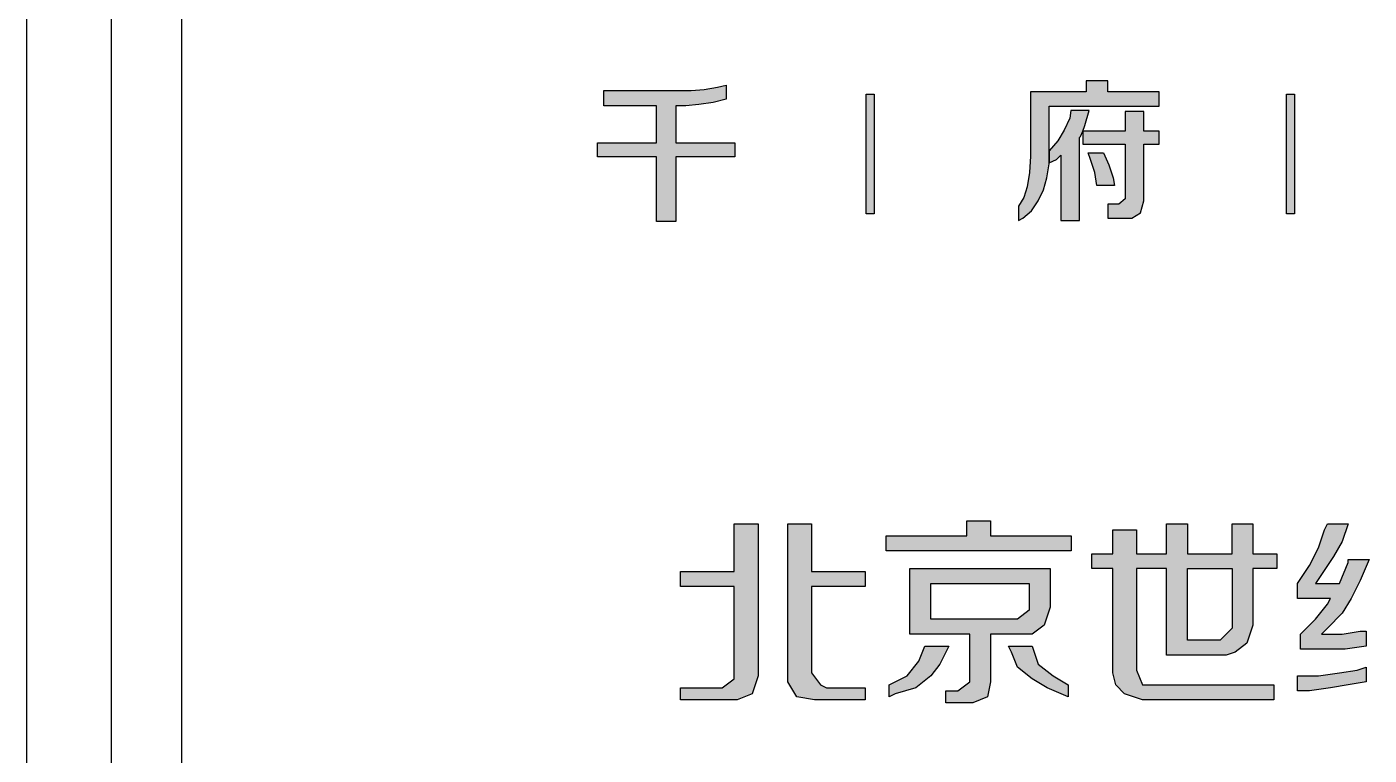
# Model space of a CAD drawing. Header units: inches. Extents: x 18712 to 314639, y 0 to 420500.
# Drawn here: x 131212 to 134125, y 248071 to 249653 of the extents above; entities that cross this region are included whole.
import ezdxf
from ezdxf.enums import TextEntityAlignment as Align
from ezdxf.lldxf.tags import DXFTag

# ---------------------------------------------------------------- set-up
doc = ezdxf.new("R2010")
doc.units = ezdxf.units.IN
doc.header["$LTSCALE"] = 1000
doc.header["$MEASUREMENT"] = 0
doc.layers.get('0').update_dxf_attribs({"true_color": 0xffffff})
for name, color, linetype, true_color in [('TK', 7, 'Continuous', 0xffffff), ('TK-TEXT', 4, 'Continuous', 0x00ffff), ('ZG-图号', 2, 'Continuous', 0xffff00), ('ZG-图名', 1, 'Continuous', 0xff0000)]:
    doc.layers.add(name, color=color, linetype=linetype, true_color=true_color)
doc.styles.add('-宋体', font='simsun.ttc', dxfattribs={"height": 0.2, "bigfont": 'gbcbig.shx'})
tags = doc.linetypes.add('DASH', pattern=[0.35, 0.25, -0.1]).pattern_tags.tags
tags[6:7] = [DXFTag(74, 4), DXFTag(75, 0), DXFTag(340, '0'), DXFTag(46, 0.0), DXFTag(50, 0.0), DXFTag(44, 0.0), DXFTag(45, 0.0)]
tags[4:5] = [DXFTag(74, 4), DXFTag(75, 0), DXFTag(340, '0'), DXFTag(46, 0.0), DXFTag(50, 0.0), DXFTag(44, 0.0), DXFTag(45, 0.0)]

# ---------------------------------------------------------------- blocks, each defined once
blk = doc.blocks.new('A$C6f5e09ec')
at = {"layer": 'TK', "true_color": 0xffffff}
for points in [[(1366.2, -1899.2), (1238.4, -1899.2), (1238.4, -1930), (1366.2, -1930), (1366.2, -2069.8), (1408.7, -2069.8), (1408.7, -1930), (1536.5, -1930), (1536.5, -1899.2), (1408.7, -1899.2), (1408.7, -1818.7), (1418.2, -1818.7), (1430, -1818.7), (1458.4, -1816.3), (1489.2, -1811.6), (1517.6, -1804.5), (1517.6, -1773.8), (1498.7, -1778.5), (1470.2, -1783.2), (1441.8, -1785.6), (1411.1, -1785.6), (1252.6, -1785.6), (1252.6, -1818.7), (1366.2, -1818.7)], [(2457.3, -1788.5), (2346.2, -1788.5), (2346.2, -1764.9), (2298.8, -1764.9), (2298.8, -1788.5), (2178.2, -1788.5), (2178.2, -1916.4), (2178.2, -1928.2), (2175.8, -1963.7), (2171.1, -1994.5), (2164, -2018.2), (2152.2, -2037.1), (2152.2, -2067.9), (2161.6, -2063.1), (2180.5, -2046.6), (2194.7, -2025.3), (2206.6, -2001.6), (2213.6, -1975.5), (2218.4, -1944.8), (2218.4, -1911.7), (2218.4, -1819.4), (2457.3, -1819.4)], [(1821.5, -1793.9), (1821.5, -2053.4), (1838.8, -2053.4), (1838.8, -1793.9)], [(2751.3, -1793.9), (2734, -1793.9), (2734, -2053.4), (2751.3, -2053.4)], [(2284.6, -1887.9), (2286.9, -1885.6), (2296.4, -1861.9), (2305.9, -1828.8), (2265.7, -1828.8), (2263.3, -1845.4), (2251.5, -1871.4), (2237.3, -1895), (2218.4, -1916.4), (2218.4, -1942.4), (2234.9, -1935.3), (2244.4, -1925.9), (2244.4, -2067.9), (2284.6, -2067.9)], [(2457.3, -1873.7), (2424.2, -1873.7), (2424.2, -1831.2), (2384, -1831.2), (2384, -1873.7), (2291.7, -1873.7), (2291.7, -1902.2), (2384, -1902.2), (2384, -2020.5), (2369.8, -2032.4), (2346.2, -2032.4), (2346.2, -2063.1), (2381.6, -2063.1), (2398.2, -2063.1), (2417.1, -2051.3), (2424.2, -2025.3), (2424.2, -1902.2), (2457.3, -1902.2)], [(2348.5, -1947.1), (2336.7, -1921.1), (2303.5, -1921.1), (2308.2, -1935.3), (2317.7, -1963.7), (2322.4, -1992.2), (2360.3, -1992.2), (2358, -1975.5)], [(1586.9, -2726.4), (1535.2, -2726.4), (1535.2, -2830.2), (1418.5, -2830.2), (1418.5, -2862.5), (1535.2, -2862.5), (1535.2, -3050.3), (1535.2, -3063.3), (1509.3, -3082.7), (1418.5, -3082.7), (1418.5, -3108.5), (1528.7, -3108.5), (1541.7, -3108.5), (1574, -3095.6), (1586.9, -3056.8)], [(1703.3, -2862.5), (1819.7, -2862.5), (1819.7, -2830.2), (1703.3, -2830.2), (1703.3, -2726.4), (1651.6, -2726.4), (1651.6, -3056.8), (1651.6, -3069.7), (1671, -3102.1), (1709.8, -3108.5), (1819.7, -3108.5), (1819.7, -3082.7), (1735.7, -3082.7), (1722.7, -3076.2), (1703.3, -3050.3)], [(2266.2, -2752.3), (2091.6, -2752.3), (2091.6, -2719.9), (2039.9, -2719.9), (2039.9, -2752.3), (1865, -2752.3), (1865, -2784.9), (2266.2, -2784.9)], [(2855, -2920.7), (2874.4, -2888.4), (2893.8, -2849.6), (2913.2, -2804.3), (2867.9, -2804.3), (2867.9, -2810.8), (2848.5, -2856), (2835.6, -2856), (2796.8, -2856), (2809.7, -2836.6), (2835.6, -2797.8), (2855, -2765.2), (2867.9, -2726.4), (2822.7, -2726.4), (2816.2, -2739.3), (2803.3, -2778.4), (2783.9, -2817.2), (2758, -2856), (2758, -2888.4), (2770.9, -2888.4), (2809.7, -2888.4), (2829.1, -2888.4), (2822.7, -2901.3), (2796.8, -2933.6), (2764.5, -2966), (2764.5, -2998.3), (2777.4, -2998.3), (2822.7, -2998.3), (2861.5, -2998.3), (2906.7, -2991.8), (2906.7, -2959.5), (2893.8, -2959.5), (2855, -2966), (2809.7, -2966), (2822.7, -2953)], [(1981.4, -3030.9), (2001.1, -2991.8), (1949.1, -2991.8), (1936.1, -3024.5), (1910.3, -3056.8), (1871.5, -3076.2), (1871.5, -3102.1), (1884.4, -3095.6), (1929.7, -3082.7), (1962, -3056.8)], [(2195.1, -3030.9), (2182.2, -2991.8), (2130.4, -2991.8), (2136.9, -3005.1), (2149.8, -3037.4), (2182.2, -3063.3), (2214.5, -3082.7), (2259.8, -3102.1), (2259.8, -3076.2), (2227.4, -3056.8)], [(2906.7, -3037.4), (2887.3, -3043.9), (2848.5, -3050.3), (2803.3, -3056.8), (2758, -3056.8), (2758, -3089.1), (2783.9, -3089.1), (2829.1, -3082.7), (2867.9, -3076.2), (2906.7, -3069.7)]]:
    blk.add_hatch(color=7, dxfattribs=at).paths.add_polyline_path(points, flags=0)
h = blk.add_hatch(color=7, dxfattribs=at)
h.paths.add_polyline_path([(2408.5, -2823.7), (2473.2, -2823.7), (2473.2, -3011.5), (2602.8, -3011.5), (2622.2, -3005.1), (2648.1, -2985.4), (2661, -2946.6), (2661, -2823.7), (2712.7, -2823.7), (2712.7, -2791.4), (2661, -2791.4), (2661, -2726.4), (2615.8, -2726.4), (2615.8, -2791.4), (2518.8, -2791.4), (2518.8, -2726.4), (2473.2, -2726.4), (2473.2, -2791.4), (2408.5, -2791.4), (2408.5, -2739.3), (2356.8, -2739.3), (2356.8, -2791.4), (2311.5, -2791.4), (2311.5, -2823.7), (2356.8, -2823.7), (2356.8, -3050.3), (2363.2, -3076.2), (2382.6, -3095.6), (2421.4, -3108.5), (2706.3, -3108.5), (2706.3, -3076.2), (2440.8, -3076.2), (2421.4, -3076.2), (2408.5, -3043.9)], flags=0)
h.paths.add_polyline_path([(2518.8, -2823.7), (2518.8, -2978.9), (2589.9, -2978.9), (2615.8, -2953), (2615.8, -2823.7)], flags=0)
h = blk.add_hatch(color=7, dxfattribs=at)
h.paths.add_polyline_path([(2221, -2823.7), (1916.7, -2823.7), (1916.7, -2966), (2046.4, -2966), (2046.4, -3063.3), (2046.4, -3069.7), (2020.5, -3089.1), (1994.3, -3089.1), (1994.3, -3115), (2039.9, -3115), (2052.8, -3115), (2085.2, -3102.1), (2091.6, -3069.7), (2091.6, -2966), (2162.8, -2966), (2182.2, -2966), (2208, -2946.6), (2221, -2907.8)], flags=0)
h.paths.add_polyline_path([(2175.7, -2856), (1962, -2856), (1962, -2933.6), (2149.8, -2933.6), (2175.7, -2914.2), (2175.7, -2907.8)], flags=0)
at = {"layer": 'TK', "lineweight": -3}
for p, q in [((0, -82054.3), (0, 0)), ((183.2, -271.1), (183.2, -6076.6))]:
    blk.add_line(p, q, dxfattribs=at)
at = {"layer": 'TK', "linetype": 'DASH', "lineweight": -3, "ltscale": 0.005}
blk.add_line((335.3, -462.8), (335.3, -5884.9), dxfattribs=at)
at = {"layer": 'TK', "color": 7, "lineweight": -3, "true_color": 0xffffff}
for p, q in [((1498.7, -1778.5), (1517.6, -1773.8)), ((1517.6, -1773.8), (1517.6, -1804.5)), ((2346.2, -1764.9), (2298.8, -1764.9)), ((2298.8, -1764.9), (2298.8, -1788.5)), ((2346.2, -1788.5), (2346.2, -1764.9)), ((1252.6, -1818.7), (1252.6, -1785.6)), ((1252.6, -1785.6), (1411.1, -1785.6)), ((1411.1, -1785.6), (1441.8, -1785.6)), ((1441.8, -1785.6), (1470.2, -1783.2)), ((1470.2, -1783.2), (1498.7, -1778.5)), ((1517.6, -1804.5), (1489.2, -1811.6)), ((1821.5, -1793.9), (1838.8, -1793.9)), ((1821.5, -2053.4), (1821.5, -1793.9)), ((1838.8, -1793.9), (1838.8, -2053.4)), ((2298.8, -1788.5), (2178.2, -1788.5)), ((2178.2, -1788.5), (2178.2, -1916.4)), ((2457.3, -1788.5), (2346.2, -1788.5)), ((2457.3, -1819.4), (2457.3, -1788.5)), ((2734, -1793.9), (2751.3, -1793.9)), ((2734, -2053.4), (2734, -1793.9)), ((2751.3, -1793.9), (2751.3, -2053.4)), ((1366.2, -1818.7), (1252.6, -1818.7)), ((1366.2, -1899.2), (1366.2, -1818.7)), ((1418.2, -1818.7), (1408.7, -1818.7)), ((1408.7, -1818.7), (1408.7, -1899.2)), ((1430, -1818.7), (1418.2, -1818.7)), ((1458.4, -1816.3), (1430, -1818.7)), ((1489.2, -1811.6), (1458.4, -1816.3)), ((2218.4, -1819.4), (2457.3, -1819.4)), ((2218.4, -1911.7), (2218.4, -1819.4)), ((2265.7, -1828.8), (2263.3, -1845.4)), ((2305.9, -1828.8), (2265.7, -1828.8)), ((2296.4, -1861.9), (2305.9, -1828.8)), ((2424.2, -1831.2), (2384, -1831.2)), ((2384, -1831.2), (2384, -1873.7)), ((2424.2, -1873.7), (2424.2, -1831.2)), ((2263.3, -1845.4), (2251.5, -1871.4)), ((2291.7, -1873.7), (2296.4, -1861.9)), ((2251.5, -1871.4), (2237.3, -1895)), ((2284.6, -1887.9), (2286.9, -1885.6)), ((2284.6, -2067.9), (2284.6, -1887.9)), ((2286.9, -1885.6), (2291.7, -1873.7)), ((2384, -1873.7), (2291.7, -1873.7)), ((2291.7, -1873.7), (2291.7, -1902.2)), ((2457.3, -1873.7), (2424.2, -1873.7)), ((2457.3, -1902.2), (2457.3, -1873.7)), ((1238.4, -1930), (1238.4, -1899.2)), ((1238.4, -1899.2), (1366.2, -1899.2)), ((1408.7, -1899.2), (1536.5, -1899.2)), ((1536.5, -1899.2), (1536.5, -1930)), ((2178.2, -1916.4), (2178.2, -1928.2)), ((2237.3, -1895), (2218.4, -1916.4)), ((2218.4, -1916.4), (2218.4, -1911.7)), ((2218.4, -1916.4), (2218.4, -1942.4)), ((2218.4, -1942.4), (2218.4, -1916.4)), ((2291.7, -1902.2), (2384, -1902.2)), ((2308.2, -1935.3), (2303.5, -1921.1)), ((2303.5, -1921.1), (2336.7, -1921.1)), ((2336.7, -1921.1), (2348.5, -1947.1)), ((2384, -1902.2), (2384, -2020.5)), ((2424.2, -2025.3), (2424.2, -1902.2)), ((2424.2, -1902.2), (2457.3, -1902.2)), ((1366.2, -1930), (1238.4, -1930)), ((1366.2, -2069.8), (1366.2, -1930)), ((1536.5, -1930), (1408.7, -1930)), ((1408.7, -1930), (1408.7, -2069.8)), ((2178.2, -1928.2), (2175.8, -1963.7)), ((2213.6, -1975.5), (2218.4, -1944.8)), ((2218.4, -1942.4), (2234.9, -1935.3)), ((2218.4, -1944.8), (2218.4, -1942.4)), ((2234.9, -1935.3), (2244.4, -1925.9)), ((2244.4, -1925.9), (2244.4, -2067.9)), ((2317.7, -1963.7), (2308.2, -1935.3)), ((2348.5, -1947.1), (2358, -1975.5)), ((2175.8, -1963.7), (2171.1, -1994.5)), ((2206.6, -2001.6), (2213.6, -1975.5)), ((2322.4, -1992.2), (2317.7, -1963.7)), ((2358, -1975.5), (2360.3, -1992.2)), ((2171.1, -1994.5), (2164, -2018.2)), ((2194.7, -2025.3), (2206.6, -2001.6)), ((2360.3, -1992.2), (2322.4, -1992.2)), ((2164, -2018.2), (2152.2, -2037.1)), ((2152.2, -2037.1), (2152.2, -2067.9)), ((2180.5, -2046.6), (2194.7, -2025.3)), ((2369.8, -2032.4), (2346.2, -2032.4)), ((2346.2, -2032.4), (2346.2, -2063.1)), ((2384, -2020.5), (2369.8, -2032.4)), ((2417.1, -2051.3), (2424.2, -2025.3)), ((1838.8, -2053.4), (1821.5, -2053.4)), ((2152.2, -2067.9), (2161.6, -2063.1)), ((2161.6, -2063.1), (2180.5, -2046.6)), ((2244.4, -2067.9), (2284.6, -2067.9)), ((2346.2, -2063.1), (2381.6, -2063.1)), ((2381.6, -2063.1), (2398.2, -2063.1)), ((2398.2, -2063.1), (2417.1, -2051.3)), ((2751.3, -2053.4), (2734, -2053.4)), ((1408.7, -2069.8), (1366.2, -2069.8)), ((1535.2, -2830.2), (1535.2, -2726.4)), ((1535.2, -2726.4), (1586.9, -2726.4)), ((1586.9, -2726.4), (1586.9, -3056.8)), ((1651.6, -3056.8), (1651.6, -2726.4)), ((1651.6, -2726.4), (1703.3, -2726.4)), ((1703.3, -2726.4), (1703.3, -2830.2)), ((2039.9, -2752.3), (2039.9, -2719.9)), ((2039.9, -2719.9), (2091.6, -2719.9)), ((2091.6, -2719.9), (2091.6, -2752.3)), ((2473.2, -2791.4), (2473.2, -2726.4)), ((2473.2, -2726.4), (2518.8, -2726.4)), ((2518.8, -2726.4), (2518.8, -2791.4)), ((2615.8, -2791.4), (2615.8, -2726.4)), ((2615.8, -2726.4), (2661, -2726.4)), ((2661, -2726.4), (2661, -2791.4)), ((2816.2, -2739.3), (2822.7, -2726.4)), ((2822.7, -2726.4), (2867.9, -2726.4)), ((2867.9, -2726.4), (2855, -2765.2)), ((1865, -2784.9), (1865, -2752.3)), ((1865, -2752.3), (2039.9, -2752.3)), ((2091.6, -2752.3), (2266.2, -2752.3)), ((2266.2, -2752.3), (2266.2, -2784.9)), ((2356.8, -2791.4), (2356.8, -2739.3)), ((2356.8, -2739.3), (2408.5, -2739.3)), ((2408.5, -2739.3), (2408.5, -2791.4)), ((2803.3, -2778.4), (2816.2, -2739.3)), ((2855, -2765.2), (2835.6, -2797.8)), ((2266.2, -2784.9), (1865, -2784.9)), ((2311.5, -2823.7), (2311.5, -2791.4)), ((2311.5, -2791.4), (2356.8, -2791.4)), ((2408.5, -2791.4), (2473.2, -2791.4)), ((2518.8, -2791.4), (2615.8, -2791.4)), ((2661, -2791.4), (2712.7, -2791.4)), ((2712.7, -2791.4), (2712.7, -2823.7)), ((2783.9, -2817.2), (2803.3, -2778.4)), ((1916.7, -2966), (1916.7, -2823.7)), ((1916.7, -2823.7), (2221, -2823.7)), ((2221, -2823.7), (2221, -2907.8)), ((2356.8, -2823.7), (2311.5, -2823.7)), ((2356.8, -3050.3), (2356.8, -2823.7)), ((2473.2, -2823.7), (2408.5, -2823.7)), ((2408.5, -2823.7), (2408.5, -3043.9)), ((2473.2, -3011.5), (2473.2, -2823.7)), ((2518.8, -2978.9), (2518.8, -2823.7)), ((2518.8, -2823.7), (2615.8, -2823.7)), ((2615.8, -2823.7), (2615.8, -2953)), ((2712.7, -2823.7), (2661, -2823.7)), ((2661, -2823.7), (2661, -2946.6)), ((2758, -2856), (2783.9, -2817.2)), ((2835.6, -2797.8), (2809.7, -2836.6)), ((2848.5, -2856), (2867.9, -2810.8)), ((2867.9, -2810.8), (2867.9, -2804.3)), ((2867.9, -2804.3), (2913.2, -2804.3)), ((2913.2, -2804.3), (2893.8, -2849.6)), ((1418.5, -2862.5), (1418.5, -2830.2)), ((1418.5, -2830.2), (1535.2, -2830.2)), ((1703.3, -2830.2), (1819.7, -2830.2)), ((1819.7, -2830.2), (1819.7, -2862.5)), ((2809.7, -2836.6), (2796.8, -2856)), ((2893.8, -2849.6), (2874.4, -2888.4)), ((1535.2, -2862.5), (1418.5, -2862.5)), ((1535.2, -3050.3), (1535.2, -2862.5)), ((1819.7, -2862.5), (1703.3, -2862.5)), ((1703.3, -2862.5), (1703.3, -3050.3)), ((1962, -2933.6), (1962, -2856)), ((1962, -2856), (2175.7, -2856)), ((2175.7, -2856), (2175.7, -2907.8)), ((2758, -2888.4), (2758, -2856)), ((2796.8, -2856), (2835.6, -2856)), ((2835.6, -2856), (2848.5, -2856)), ((2175.7, -2907.8), (2175.7, -2914.2)), ((2221, -2907.8), (2208, -2946.6)), ((2770.9, -2888.4), (2758, -2888.4)), ((2809.7, -2888.4), (2770.9, -2888.4)), ((2796.8, -2933.6), (2822.7, -2901.3)), ((2829.1, -2888.4), (2809.7, -2888.4)), ((2822.7, -2901.3), (2829.1, -2888.4)), ((2874.4, -2888.4), (2855, -2920.7)), ((2149.8, -2933.6), (1962, -2933.6)), ((2175.7, -2914.2), (2149.8, -2933.6)), ((2764.5, -2966), (2796.8, -2933.6)), ((2855, -2920.7), (2822.7, -2953)), ((2046.4, -2966), (1916.7, -2966)), ((2046.4, -3063.3), (2046.4, -2966)), ((2162.8, -2966), (2091.6, -2966)), ((2091.6, -2966), (2091.6, -3069.7)), ((2182.2, -2966), (2162.8, -2966)), ((2208, -2946.6), (2182.2, -2966)), ((2615.8, -2953), (2589.9, -2978.9)), ((2661, -2946.6), (2648.1, -2985.4)), ((2764.5, -2998.3), (2764.5, -2966)), ((2822.7, -2953), (2809.7, -2966)), ((2809.7, -2966), (2855, -2966)), ((2855, -2966), (2893.8, -2959.5)), ((2893.8, -2959.5), (2906.7, -2959.5)), ((2906.7, -2959.5), (2906.7, -2991.8)), ((1936.1, -3024.5), (1949.1, -2991.8)), ((1949.1, -2991.8), (2001.1, -2991.8)), ((2001.1, -2991.8), (1981.4, -3030.9)), ((2136.9, -3005.1), (2130.4, -2991.8)), ((2130.4, -2991.8), (2182.2, -2991.8)), ((2182.2, -2991.8), (2195.1, -3030.9)), ((2589.9, -2978.9), (2518.8, -2978.9)), ((2648.1, -2985.4), (2622.2, -3005.1)), ((2777.4, -2998.3), (2764.5, -2998.3)), ((2822.7, -2998.3), (2777.4, -2998.3)), ((2861.5, -2998.3), (2822.7, -2998.3)), ((2906.7, -2991.8), (2861.5, -2998.3)), ((1910.3, -3056.8), (1936.1, -3024.5)), ((2149.8, -3037.4), (2136.9, -3005.1)), ((2602.8, -3011.5), (2473.2, -3011.5)), ((2622.2, -3005.1), (2602.8, -3011.5)), ((1535.2, -3063.3), (1535.2, -3050.3)), ((1586.9, -3056.8), (1574, -3095.6)), ((1651.6, -3069.7), (1651.6, -3056.8)), ((1703.3, -3050.3), (1722.7, -3076.2)), ((1871.5, -3076.2), (1910.3, -3056.8)), ((1962, -3056.8), (1929.7, -3082.7)), ((1981.4, -3030.9), (1962, -3056.8)), ((2182.2, -3063.3), (2149.8, -3037.4)), ((2195.1, -3030.9), (2227.4, -3056.8)), ((2227.4, -3056.8), (2259.8, -3076.2)), ((2363.2, -3076.2), (2356.8, -3050.3)), ((2408.5, -3043.9), (2421.4, -3076.2)), ((2758, -3089.1), (2758, -3056.8)), ((2758, -3056.8), (2803.3, -3056.8)), ((2803.3, -3056.8), (2848.5, -3050.3)), ((2848.5, -3050.3), (2887.3, -3043.9)), ((2887.3, -3043.9), (2906.7, -3037.4)), ((2906.7, -3037.4), (2906.7, -3069.7)), ((1418.5, -3108.5), (1418.5, -3082.7)), ((1418.5, -3082.7), (1509.3, -3082.7)), ((1509.3, -3082.7), (1535.2, -3063.3)), ((1671, -3102.1), (1651.6, -3069.7)), ((1722.7, -3076.2), (1735.7, -3082.7)), ((1735.7, -3082.7), (1819.7, -3082.7)), ((1819.7, -3082.7), (1819.7, -3108.5)), ((1871.5, -3102.1), (1871.5, -3076.2)), ((1929.7, -3082.7), (1884.4, -3095.6)), ((2020.5, -3089.1), (2046.4, -3069.7)), ((2046.4, -3069.7), (2046.4, -3063.3)), ((2091.6, -3069.7), (2085.2, -3102.1)), ((2214.5, -3082.7), (2182.2, -3063.3)), ((2259.8, -3102.1), (2214.5, -3082.7)), ((2259.8, -3076.2), (2259.8, -3102.1)), ((2382.6, -3095.6), (2363.2, -3076.2)), ((2421.4, -3076.2), (2440.8, -3076.2)), ((2440.8, -3076.2), (2706.3, -3076.2)), ((2706.3, -3076.2), (2706.3, -3108.5)), ((2829.1, -3082.7), (2783.9, -3089.1)), ((2867.9, -3076.2), (2829.1, -3082.7)), ((2906.7, -3069.7), (2867.9, -3076.2)), ((1528.7, -3108.5), (1418.5, -3108.5)), ((1541.7, -3108.5), (1528.7, -3108.5)), ((1574, -3095.6), (1541.7, -3108.5)), ((1709.8, -3108.5), (1671, -3102.1)), ((1819.7, -3108.5), (1709.8, -3108.5)), ((1884.4, -3095.6), (1871.5, -3102.1)), ((1994.3, -3115), (1994.3, -3089.1)), ((1994.3, -3089.1), (2020.5, -3089.1)), ((2039.9, -3115), (1994.3, -3115)), ((2052.8, -3115), (2039.9, -3115)), ((2085.2, -3102.1), (2052.8, -3115)), ((2421.4, -3108.5), (2382.6, -3095.6)), ((2706.3, -3108.5), (2421.4, -3108.5)), ((2783.9, -3089.1), (2758, -3089.1))]:
    blk.add_line(p, q, dxfattribs=at)
at = {"layer": 'TK-TEXT', "style": '-宋体', "width": 0.8}
for tag, p, height in [('若羌县文化体育广播电视和旅游局', (1802.8, -65292.4), 189), ('巴州米兰长城国家文化公园建设项目', (1722.9, -66432.8), 189), ('结构', (1853.5, -78521.8), 300), ('1:100', (4296.1, -78521.8), 300), ('A', (4650.8, -80873.2), 300), ('2022.07', (1479.6, -80877.4), 300)]:
    blk.add_attdef(tag, p, '', height=height, dxfattribs=at)
blk.add_attdef('QFAHJJ-2022-012', text='', height=300, dxfattribs=at).set_placement((3356.7, -67621.3), align=Align.CENTER)
at = {"layer": 'ZG-图号', "style": '-宋体', "width": 0.8}
blk.add_attdef('结施-03', (1804.7, -79277.2), '', height=300, dxfattribs=at)
at = {"layer": 'ZG-图名', "style": '-宋体', "width": 0.8}
blk.add_attdef('框架柱平面布置图', (1991.3, -69635.1), '', height=300, dxfattribs=at)

msp = doc.modelspace()

# ---------------------------------------------------------------- block references
msp.add_blockref('A$C6f5e09ec', (131212.2, 251300))

doc.saveas('drawing.dxf')
